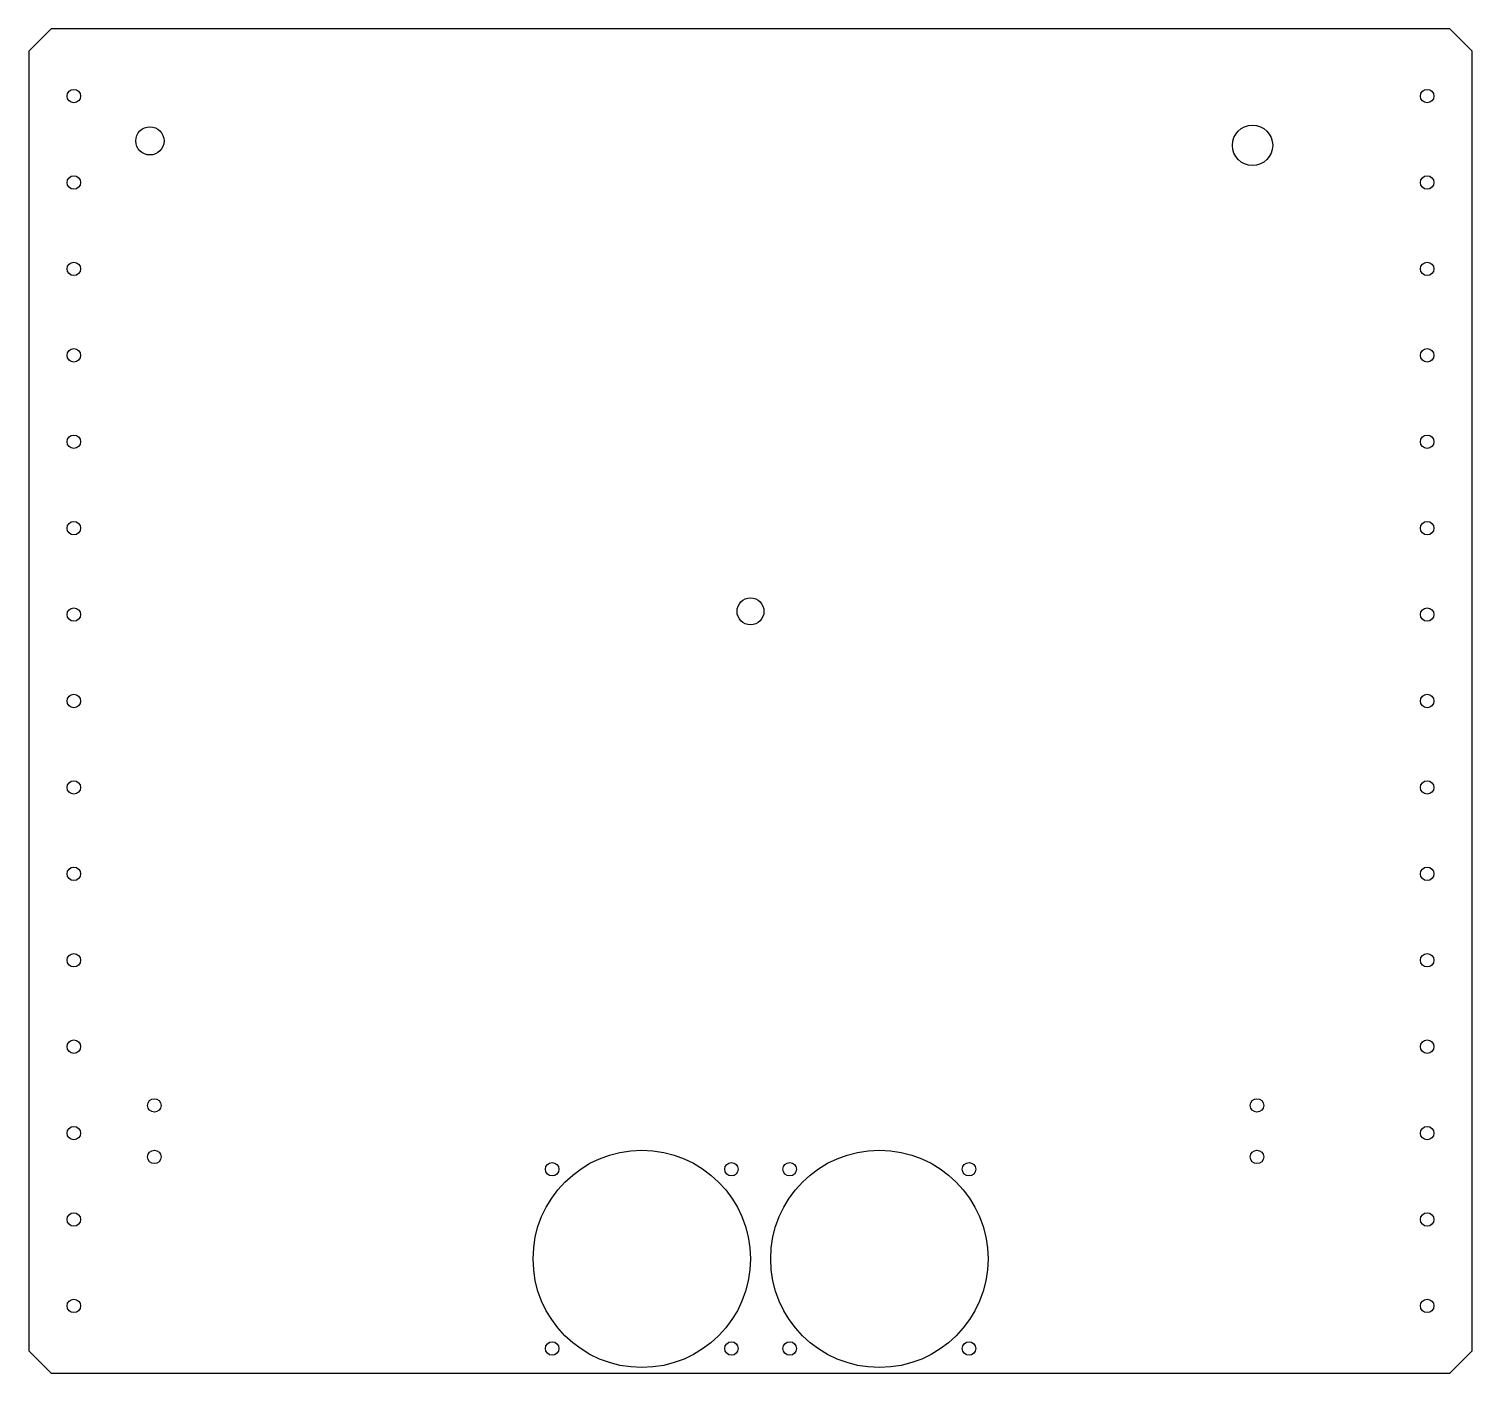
# Model space of a CAD drawing. Header units: millimetres. Extents: x -161 to 161, y -150 to 150.
import ezdxf

# ---------------------------------------------------------------- set-up
doc = ezdxf.new("R2010")
doc.units = ezdxf.units.MM

msp = doc.modelspace()

# ---------------------------------------------------------------- linework, layer by layer
at = {"color": 7, "linetype": 'Continuous', "lineweight": 25}
for p, q in [((-156, 150), (-161, 145)), ((156, 150), (-156, 150)), ((161, 145), (156, 150)), ((-161, 145), (-161, -145)), ((161, -145), (161, 145)), ((-161, -145), (-156, -150)), ((156, -150), (161, -145)), ((-156, -150), (156, -150))]:
    msp.add_line(p, q, dxfattribs=at)
for centre, radius in [((-150.97, 135), 1.5), ((150.97, 135), 1.5), ((-134, 125), 3.15), ((112, 124), 4.5), ((-150.97, 115.71), 1.5), ((150.97, 115.71), 1.5), ((-150.97, 96.43), 1.5), ((150.97, 96.43), 1.5), ((-150.97, 77.14), 1.5), ((150.97, 77.14), 1.5), ((-150.97, 57.86), 1.5), ((150.97, 57.86), 1.5), ((-150.97, 38.57), 1.5), ((150.97, 38.57), 1.5), ((0, 20), 3), ((-150.97, 19.29), 1.5), ((150.97, 19.29), 1.5), ((-150.97, 0), 1.5), ((150.97, 0), 1.5), ((-150.97, -19.29), 1.5), ((150.97, -19.29), 1.5), ((-150.97, -38.57), 1.5), ((150.97, -38.57), 1.5), ((-150.97, -57.86), 1.5), ((150.97, -57.86), 1.5), ((-150.97, -77.14), 1.5), ((150.97, -77.14), 1.5), ((-133, -90.25), 1.5), ((113, -90.25), 1.5), ((-150.97, -96.43), 1.5), ((150.97, -96.43), 1.5), ((-133, -101.75), 1.5), ((-24.25, -124.5), 24.25), ((-44.25, -104.5), 1.5), ((-4.25, -104.5), 1.5), ((28.75, -124.5), 24.25), ((8.75, -104.5), 1.5), ((48.75, -104.5), 1.5), ((113, -101.75), 1.5), ((-150.97, -115.71), 1.5), ((150.97, -115.71), 1.5), ((-150.97, -135), 1.5), ((150.97, -135), 1.5), ((-44.25, -144.5), 1.5), ((-4.25, -144.5), 1.5), ((8.75, -144.5), 1.5), ((48.75, -144.5), 1.5)]:
    msp.add_circle(centre, radius, dxfattribs=at)

doc.saveas('drawing.dxf')
